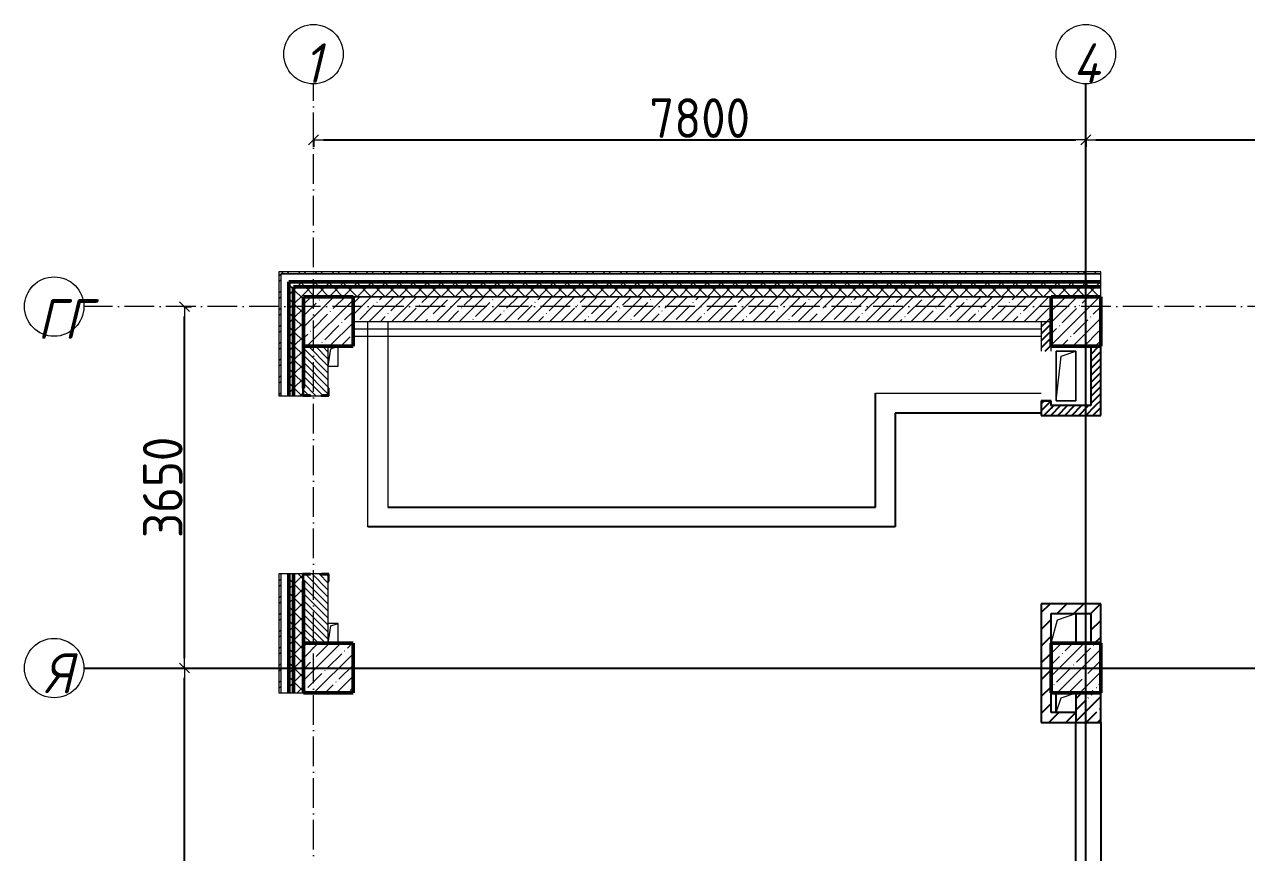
# Model space of a CAD drawing. Header units: millimetres. Extents: x -135211 to 49383, y -8033 to 228499.
# Drawn here: x -135211 to -122870, y 170050 to 178413 of the extents above; entities that cross this region are included whole.
import ezdxf

# ---------------------------------------------------------------- set-up
doc = ezdxf.new("R2010")
doc.units = ezdxf.units.MM
doc.linetypes.add('50_200_ШТРИХ_1Т_ш5_п1_п1_', pattern=[700, 500, -100, 0, -100])
for name, color, linetype, lineweight in [('A-____-____-DIMS', 7, 'Continuous', 9), ('A-DETL-____-OTLN-4', 7, 'Continuous', 18), ('A-FLOR-____-OTLN', 7, 'Continuous', 9), ('A-GENM-____-MCUT', 7, 'Continuous', 25), ('A-GENM-____-OTLN', 7, 'Continuous', 9), ('A-GENM-____-OTLN-1', 7, 'Continuous', 25), ('A-WALL-____-MCUT-1', 7, 'Continuous', 9), ('A-WALL-____-MCUT-2', 7, 'Continuous', 50), ('A-WALL-____-MCUT-3', 7, 'Continuous', 9), ('A-WALL-____-PATT-1', 7, 'Continuous', 9), ('A-WALL-FNSH-MCUT-1', 7, 'Continuous', 9), ('I-WALL-____-OTLN', 7, 'Continuous', 9), ('S-COLS-____-MCUT', 7, 'Continuous', 50), ('S-COLS-____-OTLN', 7, 'Continuous', 9), ('S-GRID-____-IDEN', 7, 'Continuous', 9), ('S-GRID-____-OTLN-1', 7, '50_200_ШТРИХ_1Т_ш5_п1_п1_', 9)]:
    doc.layers.add(name, color=color, linetype=linetype, lineweight=lineweight)
doc.styles.add('ISOCPEUR_I', font='isocpeui.ttf', dxfattribs={"width": 0.9, "height": 2.5})
doc.styles.add('СПДС', font='isocpeur.ttf', dxfattribs={"width": 0.9})
doc.dimstyles.new('Размера А3', dxfattribs={"dimtxt": 200, "dimasz": 100, "dimexe": 70, "dimexo": 100, "dimgap": 20, "dimtad": 1, "dimdec": 0, "dimrnd": 10, "dimzin": 0, "dimdsep": 46, "dimtxsty": 'СПДС', "dimblk": 'ARROWHEAD_6', "dimcen": 1, "dimclrd": 256, "dimclre": 256, "dimclrt": 256, "dimazin": 0, "dimtfac": 1, "dimtdec": 0, "dimtmove": 2, "dimatfit": 3, "dimfxl": 1, "dimtolj": 1, "dimtzin": 0, "dimarcsym": 0})
pattern_1 = [(45, (-129942.25, 127932.03), (-70.71068, 70.71068), []), (135, (-129942.25, 127932.03), (-70.71068, -70.71068), [])]
pattern_2 = [(45, (-129942.255, 127932.027), (-35.35534, 35.35534), [])]
pattern_3 = [(45, (-129942.25, 127932.03), (-114.04925, 114.04925), []), (45, (-129828.2, 127932.03), (-114.04925, 114.04925), [201.612, -40.322, 3.353, -36.97])]
pattern_4 = [(45, (-129942.25, 127932.03), (-84.8528, 84.8528), [])]
pattern_5 = [(45, (-129942.25, 127932.03), (-85.53659, 85.53659), []), (45, (-129885.23, 127932.03), (-85.53659, 85.53659), [])]

# ---------------------------------------------------------------- blocks, each defined once
blk = doc.blocks.new('BSC_Колонна _Прямоугольная - 500х500-V45-АР1_План отверстий 3 этажа в осях 1-64_А-ГГ')
at = {"layer": 'S-COLS-____-OTLN'}
h = blk.add_hatch(dxfattribs=at)
h.set_pattern_fill('FP_82', color=256, style=0, pattern_type=2)
h.set_pattern_definition([(45, (2200, -47481.04), (-114.04925, 114.04925), []), (45, (2314.05, -47481.04), (-114.04925, 114.04925), [201.613, -40.323, 3.353, -36.97])])
h.paths.add_polyline_path([(-250, -250), (250, -250), (250, 250), (-250, 250)], flags=0)
at = {"layer": 'S-COLS-____-MCUT'}
for p, q in [((250, 250), (-250, 250)), ((-250, 250), (-250, -250)), ((250, -250), (250, 250)), ((-250, -250), (250, -250))]:
    blk.add_line(p, q, dxfattribs=at)
blk = doc.blocks.new('BSC_Колонна _Прямоугольная - 500х500-V46-АР1_План отверстий 3 этажа в осях 1-64_А-ГГ')
at = {"layer": 'S-COLS-____-OTLN'}
h = blk.add_hatch(dxfattribs=at)
h.set_pattern_fill('FP_83', color=256, style=0, pattern_type=2)
h.set_pattern_definition([(45, (-5350, -47481.04), (-114.04925, 114.04925), []), (45, (-5235.95, -47481.04), (-114.04925, 114.04925), [201.613, -40.323, 3.353, -36.97])])
h.paths.add_polyline_path([(-250, -250), (250, -250), (250, 250), (-250, 250)], flags=0)
at = {"layer": 'S-COLS-____-MCUT'}
for p, q in [((250, 250), (-250, 250)), ((-250, 250), (-250, -250)), ((250, -250), (250, 250)), ((-250, -250), (250, -250))]:
    blk.add_line(p, q, dxfattribs=at)
blk = doc.blocks.new('BSC_Колонна _Прямоугольная - 500х500-V55-АР1_План отверстий 3 этажа в осях 1-64_А-ГГ')
at = {"layer": 'S-COLS-____-OTLN'}
h = blk.add_hatch(dxfattribs=at)
h.set_pattern_fill('FP_92', color=256, style=0, pattern_type=2)
h.set_pattern_definition([(45, (2200, -43981.04), (-114.04925, 114.04925), []), (45, (2314.05, -43981.04), (-114.04925, 114.04925), [201.613, -40.323, 3.353, -36.97])])
h.paths.add_polyline_path([(-250, -250), (250, -250), (250, 250), (-250, 250), (-250, -245)], flags=0)
at = {"layer": 'S-COLS-____-MCUT'}
for p, q in [((250, 250), (-250, 250)), ((-250, 250), (-250, -250)), ((250, -250), (250, 250)), ((-250, -250), (250, -250))]:
    blk.add_line(p, q, dxfattribs=at)
blk = doc.blocks.new('BSC_Колонна _Прямоугольная - 500х500-V56-АР1_План отверстий 3 этажа в осях 1-64_А-ГГ')
at = {"layer": 'S-COLS-____-OTLN'}
h = blk.add_hatch(dxfattribs=at)
h.set_pattern_fill('FP_93', color=256, style=0, pattern_type=2)
h.set_pattern_definition([(45, (-5350, -43981.04), (-114.04925, 114.04925), []), (45, (-5235.95, -43981.04), (-114.04925, 114.04925), [201.613, -40.323, 3.353, -36.97])])
h.paths.add_polyline_path([(-250, -250), (250, -250), (250, 250), (-250, 250)], flags=0)
at = {"layer": 'S-COLS-____-MCUT'}
for p, q in [((250, 250), (-250, 250)), ((-250, 250), (-250, -250)), ((250, -250), (250, 250)), ((-250, -250), (250, -250))]:
    blk.add_line(p, q, dxfattribs=at)
blk = doc.blocks.new('Фахверк_СКБ_Уголок - 250_2700-27497298-АР1_План отверстий 3 этажа в осях 1-64_А-ГГ')
at = {"layer": 'A-GENM-____-MCUT'}
for p, q in [((200, 181), (125, 181)), ((125, 181), (125, 106)), ((131, 106), (131, 175)), ((131, 175), (200, 175)), ((200, 175), (200, 181)), ((125, 106), (131, 106)), ((131, -6), (125, -6)), ((125, -6), (125, -81)), ((125, -81), (200, -81)), ((131, -75), (131, -6)), ((200, -75), (131, -75)), ((200, -81), (200, -75))]:
    blk.add_line(p, q, dxfattribs=at)
blk = doc.blocks.new('154_Фахверк_СКБ_Швеллер - Тип_100_3960_зеркало-29769493-АР1_План отверстий 3 этажа в осях 1-64_А-ГГ')
at = {"layer": 'A-GENM-____-MCUT'}
for p, q in [((175, 50), (125, 50)), ((125, 50), (125, -50)), ((128, 47), (175, 47)), ((128, -47), (128, 47)), ((175, 47), (175, 50)), ((125, -50), (175, -50)), ((175, -47), (128, -47)), ((175, -50), (175, -47))]:
    blk.add_line(p, q, dxfattribs=at)
blk = doc.blocks.new('AR_Отверстие прямоугольное _в плите_ - AR_Отверстие прямоугольное _в плите_-V172-АР1_План отверстий 3 этажа в осях 1-64_А-ГГ')
at = {"layer": 'A-GENM-____-OTLN'}
for p, q in [((100, 250), (-100, 250)), ((-100, 250), (-100, -250)), ((-50, 200), (100, 250)), ((100, -250), (100, 250)), ((-100, -250), (-50, 200)), ((-100, -250), (100, -250))]:
    blk.add_line(p, q, dxfattribs=at)
blk = doc.blocks.new('AR_Отверстие прямоугольное _в плите_ - AR_Отверстие прямоугольное _в плите_-V185-АР1_План отверстий 3 этажа в осях 1-64_А-ГГ')
at = {"layer": 'A-GENM-____-OTLN'}
for p, q in [((50, 100), (-50, 100)), ((-50, -100), (-25, 75)), ((-25, 75), (50, 100)), ((50, -100), (50, 100))]:
    blk.add_line(p, q, dxfattribs=at)
blk = doc.blocks.new('AR_Отверстие прямоугольное _в плите_ - AR_Отверстие прямоугольное _в плите_-V200-АР1_План отверстий 3 этажа в осях 1-64_А-ГГ')
at = {"layer": 'A-GENM-____-OTLN'}
for p, q in [((-100, 100), (-100, -100)), ((-100, -100), (-50, 50)), ((-50, 50), (100, 100))]:
    blk.add_line(p, q, dxfattribs=at)
blk = doc.blocks.new('AR_Отверстие прямоугольное _в плите_ - AR_Отверстие прямоугольное _в плите_-V203-АР1_План отверстий 3 этажа в осях 1-64_А-ГГ')
at = {"layer": 'A-GENM-____-OTLN'}
for p, q in [((-63, 88), (125, 150)), ((125, -150), (125, 150)), ((-125, -150), (-63, 88))]:
    blk.add_line(p, q, dxfattribs=at)
blk = doc.blocks.new('AR_Отверстие прямоугольное _в плите_ - AR_Отверстие прямоугольное _в плите_-V213-АР1_План отверстий 3 этажа в осях 1-64_А-ГГ')
at = {"layer": 'A-GENM-____-OTLN'}
for p, q in [((-50, -100), (-25, 75)), ((-25, 75), (50, 100)), ((50, -100), (50, 100)), ((-50, -100), (50, -100))]:
    blk.add_line(p, q, dxfattribs=at)
blk = doc.blocks.new('Ось сетки - Круг_Ø6_00__ISO-2_5_0_9K_-25732049-АР1_План отверстий 3 этажа в осях 1-64_А-ГГ')
at = {"layer": 'S-GRID-____-IDEN'}
blk.add_circle((0, 0), 3, dxfattribs=at)
blk = doc.blocks.new('ARROWHEAD_6')
at = {"color": 0, "linetype": 'Continuous'}
for p, q in [((0, 0), (-1, 0)), ((-0.5, -0.5), (0.5, 0.5))]:
    blk.add_line(p, q, dxfattribs=at)
blk = doc.blocks.new('*D1006')
at = {"layer": 'A-____-____-DIMS', "lineweight": -2, "transparency": 16777216}
for p, q in [((-133600, 171913), (-133524, 171913)), ((-133594, 166513), (-133594, 171813)), ((-133600, 166413), (-133524, 166413))]:
    blk.add_line(p, q, dxfattribs=at)
at = {"layer": 'Defpoints', "color": 0, "transparency": 16777216}
for p in [(-133700, 171913), (-133594, 171913), (-133700, 166413)]:
    blk.add_point(p, dxfattribs=at)
at = {"layer": 'A-____-____-DIMS', "lineweight": -2, "transparency": 16777216, "xscale": 100, "yscale": 100, "zscale": 100}
for p, rotation in [((-133594, 171913), 90), ((-133594, 166413), 270)]:
    blk.add_blockref('ARROWHEAD_6', p, dxfattribs=dict(at, rotation=rotation))
at = {"layer": 'A-____-____-DIMS', "transparency": 16777216, "insert": (-133814, 169163), "char_height": 400, "attachment_point": 5, "rotation": 90, "style": 'СПДС'}
blk.add_mtext('\\A1;5500', dxfattribs=at)
blk = doc.blocks.new('*D1007')
at = {"layer": 'A-____-____-DIMS', "lineweight": -2, "transparency": 16777216}
for p, q in [((-133600, 175563), (-133524, 175563)), ((-133594, 172013), (-133594, 175463)), ((-133600, 171913), (-133524, 171913))]:
    blk.add_line(p, q, dxfattribs=at)
at = {"layer": 'Defpoints', "color": 0, "transparency": 16777216}
for p in [(-133700, 175563), (-133594, 175563), (-133700, 171913)]:
    blk.add_point(p, dxfattribs=at)
at = {"layer": 'A-____-____-DIMS', "lineweight": -2, "transparency": 16777216, "xscale": 100, "yscale": 100, "zscale": 100}
for p, rotation in [((-133594, 175563), 90), ((-133594, 171913), 270)]:
    blk.add_blockref('ARROWHEAD_6', p, dxfattribs=dict(at, rotation=rotation))
at = {"layer": 'A-____-____-DIMS', "transparency": 16777216, "insert": (-133814, 173738), "char_height": 400, "attachment_point": 5, "rotation": 90, "style": 'СПДС'}
blk.add_mtext('\\A1;3650', dxfattribs=at)
blk = doc.blocks.new('*D1031')
at = {"layer": 'A-____-____-DIMS', "lineweight": -2, "transparency": 16777216}
for p, q in [((-132292, 177253), (-132292, 177177)), ((-132192, 177247), (-124592, 177247)), ((-124492, 177253), (-124492, 177177))]:
    blk.add_line(p, q, dxfattribs=at)
at = {"layer": 'Defpoints', "color": 0, "transparency": 16777216}
for p in [(-132292, 177353), (-124492, 177353), (-124492, 177247)]:
    blk.add_point(p, dxfattribs=at)
at = {"layer": 'A-____-____-DIMS', "lineweight": -2, "transparency": 16777216, "xscale": 100, "yscale": 100, "zscale": 100, "rotation": 180}
blk.add_blockref('ARROWHEAD_6', (-132292, 177247), dxfattribs=at)
at = {"layer": 'A-____-____-DIMS', "lineweight": -2, "transparency": 16777216, "xscale": 100, "yscale": 100, "zscale": 100}
blk.add_blockref('ARROWHEAD_6', (-124492, 177247), dxfattribs=at)
at = {"layer": 'A-____-____-DIMS', "transparency": 16777216, "insert": (-128392, 177467), "char_height": 400, "attachment_point": 5, "style": 'СПДС'}
blk.add_mtext('\\A1;7800', dxfattribs=at)
blk = doc.blocks.new('*D1032')
at = {"layer": 'A-____-____-DIMS', "lineweight": -2, "transparency": 16777216}
for p, q in [((-124492, 177253), (-124492, 177177)), ((-124392, 177247), (-120192, 177247)), ((-120092, 177253), (-120092, 177177))]:
    blk.add_line(p, q, dxfattribs=at)
at = {"layer": 'Defpoints', "color": 0, "transparency": 16777216}
for p in [(-124492, 177353), (-120092, 177353), (-120092, 177247)]:
    blk.add_point(p, dxfattribs=at)
at = {"layer": 'A-____-____-DIMS', "lineweight": -2, "transparency": 16777216, "xscale": 100, "yscale": 100, "zscale": 100, "rotation": 180}
blk.add_blockref('ARROWHEAD_6', (-124492, 177247), dxfattribs=at)
at = {"layer": 'A-____-____-DIMS', "lineweight": -2, "transparency": 16777216, "xscale": 100, "yscale": 100, "zscale": 100}
blk.add_blockref('ARROWHEAD_6', (-120092, 177247), dxfattribs=at)
at = {"layer": 'A-____-____-DIMS', "transparency": 16777216, "insert": (-122292, 177467), "char_height": 400, "attachment_point": 5, "style": 'СПДС'}
blk.add_mtext('\\A1;4400', dxfattribs=at)

msp = doc.modelspace()

# ---------------------------------------------------------------- hatches: boundary and pattern name
h = msp.add_hatch()
h.set_pattern_fill('FP_5', color=256, style=0, pattern_type=2)
h.set_pattern_definition(pattern_2)
h.paths.add_polyline_path([(-124942.3, 174463.1), (-124842.3, 174463.1), (-124842.3, 174563.1), (-124845.3, 174563.1), (-124845.3, 174610.1), (-124939.3, 174610.1), (-124939.3, 174563.1), (-124942.3, 174563.1)], flags=0)
h.paths.add_polyline_path([(-124907, 175113.1), (-124842.3, 175113.1), (-124842.3, 175413.1), (-124942.3, 175413.1), (-124942.3, 175113.1)], flags=0)
h = msp.add_hatch()
h.set_pattern_fill('FP_5', color=256, style=0, pattern_type=2)
h.set_pattern_definition(pattern_2)
h.paths.add_polyline_path([(-124342.3, 174563.1), (-124342.3, 175163.1), (-124442.3, 175163.1), (-124442.3, 174563.1)], flags=0)
h = msp.add_hatch()
h.set_pattern_fill('FP_5', color=256, style=0, pattern_type=2)
h.set_pattern_definition(pattern_2)
h.paths.add_polyline_path([(-124842.3, 174463.1), (-124342.3, 174463.1), (-124342.3, 174563.1), (-124842.3, 174563.1)], flags=0)
h = msp.add_hatch()
h.set_pattern_fill('FP_4', color=256, style=0, pattern_type=2)
h.set_pattern_definition(pattern_4)
h.paths.add_polyline_path([(-124942.3, 171463.1), (-124842.3, 171463.1), (-124842.3, 172563.1), (-124942.3, 172563.1), (-124942.3, 171663.1)], flags=0)
h = msp.add_hatch()
h.set_pattern_fill('FP_4', color=256, style=0, pattern_type=2)
h.set_pattern_definition(pattern_4)
h.paths.add_polyline_path([(-124442.3, 172463.1), (-124442.3, 172563.1), (-124842.3, 172563.1), (-124842.3, 172463.1)], flags=0)
h = msp.add_hatch()
h.set_pattern_fill('FP_4', color=256, style=0, pattern_type=2)
h.set_pattern_definition(pattern_4)
h.paths.add_polyline_path([(-124342.3, 172163.1), (-124342.3, 172563.1), (-124442.3, 172563.1), (-124442.3, 172163.1)], flags=0)
h = msp.add_hatch()
h.set_pattern_fill('FP_38', color=256, style=0, pattern_type=2)
h.set_pattern_definition(pattern_3)
h.paths.add_polyline_path([(-124592.3, 166663.1), (-124342.3, 166663.1), (-124342.3, 169513.1), (-124592.3, 169513.1)], flags=0)
h.paths.add_polyline_path([(-124342.3, 171363.1), (-124342.3, 171663.1), (-124592.3, 171663.1), (-124592.3, 171363.1)], flags=0)
h = msp.add_hatch()
h.set_pattern_fill('FP_4', color=256, style=0, pattern_type=2)
h.set_pattern_definition(pattern_4)
h.paths.add_polyline_path([(-124592.3, 171363.1), (-124592.3, 171463.1), (-124942.3, 171463.1), (-124942.3, 171363.1)], flags=0)
at = {"layer": 'A-WALL-____-PATT-1'}
h = msp.add_hatch(dxfattribs=at)
h.set_pattern_fill('FP_3', color=256, style=0, pattern_type=2)
h.set_pattern_definition(pattern_5)
h.paths.add_polyline_path([(-132622.3, 159993.1), (-132622.3, 161013.1), (-132642.3, 161013.1), (-132642.3, 159993.1)], flags=0)
h.paths.add_polyline_path([(-132642.3, 162813.1), (-132622.3, 162813.1), (-132622.3, 163938.1), (-132642.3, 163938.1), (-132642.3, 163067.3)], flags=0)
h.paths.add_polyline_path([(-132622.3, 165738.1), (-132622.3, 166863.1), (-132642.3, 166863.1), (-132642.3, 165738.1)], flags=0)
h.paths.add_polyline_path([(-132622.3, 168663.1), (-132622.3, 169863.1), (-132642.3, 169863.1), (-132642.3, 168663.1)], flags=0)
h.paths.add_polyline_path([(-132622.3, 171663.1), (-132622.3, 172863.1), (-132642.3, 172863.1), (-132642.3, 171663.1)], flags=0)
h.paths.add_polyline_path([(-132622.3, 174663.1), (-132622.3, 175913.1), (-132642.3, 175913.1), (-132642.3, 174663.1)], flags=0)
h = msp.add_hatch(dxfattribs=at)
h.set_pattern_fill('FP_3', color=256, style=0, pattern_type=2)
h.set_pattern_definition(pattern_5)
h.paths.add_polyline_path([(-106162.3, 175893.1), (-106162.3, 175913.1), (-114342.3, 175913.1), (-114342.3, 175893.1), (-108746.4, 175893.1)], flags=0)
h.paths.add_polyline_path([(-115342.3, 175893.1), (-115342.3, 175913.1), (-116542.3, 175913.1), (-116542.3, 175893.1), (-115816.2, 175893.1)], flags=0)
h.paths.add_polyline_path([(-118342.3, 175893.1), (-118342.3, 175913.1), (-122542.3, 175913.1), (-122542.3, 175893.1), (-119351.1, 175893.1)], flags=0)
h.paths.add_polyline_path([(-124342.3, 175893.1), (-124342.3, 175913.1), (-132622.3, 175913.1), (-132622.3, 175893.1), (-124653.5, 175893.1)], flags=0)
h = msp.add_hatch(dxfattribs=at)
h.set_pattern_fill('FP_1', color=256, style=0, pattern_type=2)
h.set_pattern_definition(pattern_1)
h.paths.add_polyline_path([(-132492.3, 160163.1), (-132492.3, 161013.1), (-132542.3, 161013.1), (-132542.3, 160163.1)], flags=0)
h.paths.add_polyline_path([(-132542.3, 162813.1), (-132492.3, 162813.1), (-132492.3, 163938.1), (-132542.3, 163938.1), (-132542.3, 163067.3)], flags=0)
h.paths.add_polyline_path([(-132492.3, 165738.1), (-132492.3, 166863.1), (-132542.3, 166863.1), (-132542.3, 165738.1)], flags=0)
h.paths.add_polyline_path([(-132542.3, 168663.1), (-132492.3, 168663.1), (-132492.3, 169863.1), (-132542.3, 169863.1)], flags=0)
h.paths.add_polyline_path([(-132492.3, 171663.1), (-132492.3, 172863.1), (-132542.3, 172863.1), (-132542.3, 171663.1)], flags=0)
h.paths.add_polyline_path([(-132492.3, 174663.1), (-132492.3, 175813.1), (-132542.3, 175813.1), (-132542.3, 174663.1)], flags=0)
h = msp.add_hatch(dxfattribs=at)
h.set_pattern_fill('FP_1', color=256, style=0, pattern_type=2)
h.set_pattern_definition(pattern_1)
h.paths.add_polyline_path([(-106162.3, 175763.1), (-106162.3, 175813.1), (-114342.3, 175813.1), (-114342.3, 175763.1), (-108746.4, 175763.1)], flags=0)
h.paths.add_polyline_path([(-115342.3, 175763.1), (-115342.3, 175813.1), (-116542.3, 175813.1), (-116542.3, 175763.1), (-115816.2, 175763.1)], flags=0)
h.paths.add_polyline_path([(-118342.3, 175763.1), (-118342.3, 175813.1), (-122542.3, 175813.1), (-122542.3, 175763.1), (-119351.1, 175763.1)], flags=0)
h.paths.add_polyline_path([(-124653.5, 175763.1), (-124342.3, 175763.1), (-124342.3, 175813.1), (-132492.3, 175813.1), (-132492.3, 175763.1), (-126421, 175763.1)], flags=0)
h = msp.add_hatch(dxfattribs=at)
h.set_pattern_fill('FP_1', color=256, style=0, pattern_type=2)
h.set_pattern_definition(pattern_1)
h.paths.add_polyline_path([(-132392.3, 160163.1), (-132392.3, 160938.1), (-132398.3, 160938.1), (-132398.3, 161013.1), (-132492.3, 161013.1), (-132492.3, 160163.1)], flags=0)
h.paths.add_polyline_path([(-132492.3, 162813.1), (-132398.3, 162813.1), (-132398.3, 162888.1), (-132392.3, 162888.1), (-132392.3, 163863.1), (-132398.3, 163863.1), (-132398.3, 163938.1), (-132492.3, 163938.1), (-132492.3, 163067.3)], flags=0)
h.paths.add_polyline_path([(-132492.3, 165738.1), (-132398.3, 165738.1), (-132398.3, 165813.1), (-132392.3, 165813.1), (-132392.3, 166788.1), (-132398.3, 166788.1), (-132398.3, 166863.1), (-132492.3, 166863.1), (-132492.3, 165744.1)], flags=0)
h.paths.add_polyline_path([(-132492.3, 168663.1), (-132398.3, 168663.1), (-132398.3, 168738.1), (-132392.3, 168738.1), (-132392.3, 169788.1), (-132398.3, 169788.1), (-132398.3, 169863.1), (-132492.3, 169863.1), (-132492.3, 168669.1)], flags=0)
h.paths.add_polyline_path([(-132492.3, 171663.1), (-132392.3, 171663.1), (-132392.3, 172788.1), (-132398.3, 172788.1), (-132398.3, 172863.1), (-132492.3, 172863.1), (-132492.3, 171667.6)], flags=0)
h.paths.add_polyline_path([(-132492.3, 174663.1), (-132398.3, 174663.1), (-132398.3, 174738.1), (-132392.3, 174738.1), (-132392.3, 175763.1), (-132492.3, 175763.1), (-132492.3, 175107.7)], flags=0)
h = msp.add_hatch(dxfattribs=at)
h.set_pattern_fill('FP_1', color=256, style=0, pattern_type=2)
h.set_pattern_definition(pattern_1)
h.paths.add_polyline_path([(-106242.3, 175663.1), (-106162.3, 175663.1), (-106162.3, 175763.1), (-114342.3, 175763.1), (-114342.3, 175663.1), (-106292.3, 175663.1)], flags=0)
h.paths.add_polyline_path([(-115342.3, 175663.1), (-115342.3, 175763.1), (-116542.3, 175763.1), (-116542.3, 175669.1), (-116467.3, 175669.1), (-116467.3, 175663.1), (-115816.2, 175663.1)], flags=0)
h.paths.add_polyline_path([(-118417.3, 175663.1), (-118417.3, 175669.1), (-118342.3, 175669.1), (-118342.3, 175763.1), (-122542.3, 175763.1), (-122542.3, 175669.1), (-122467.3, 175669.1), (-122467.3, 175663.1), (-119351.1, 175663.1)], flags=0)
h.paths.add_polyline_path([(-124342.3, 175663.1), (-124342.3, 175763.1), (-132392.3, 175763.1), (-132392.3, 175663.1), (-124653.5, 175663.1)], flags=0)
h = msp.add_hatch(dxfattribs=at)
h.set_pattern_fill('FP_38', color=256, style=0, pattern_type=2)
h.set_pattern_definition(pattern_3)
h.paths.add_polyline_path([(-124842.3, 175413.1), (-124842.3, 175663.1), (-131892.3, 175663.1), (-131892.3, 175413.1), (-126421, 175413.1)], flags=0)
h = msp.add_hatch(dxfattribs=at)
h.set_pattern_fill('FP_6', color=256, style=0, pattern_type=2)
h.set_pattern_definition([(135, (-129942.255, 127932.027), (-35.35534, -35.35534), [])])
h.paths.add_polyline_path([(-132142.3, 172163.1), (-132142.3, 172857.1), (-132211.3, 172857.1), (-132211.3, 172863.1), (-132323.3, 172863.1), (-132323.3, 172857.1), (-132392.3, 172857.1), (-132392.3, 172163.1)], flags=0)
h.paths.add_polyline_path([(-132211.3, 174663.1), (-132211.3, 174669.1), (-132142.3, 174669.1), (-132142.3, 175163.1), (-132392.3, 175163.1), (-132392.3, 174669.1), (-132323.3, 174669.1), (-132323.3, 174663.1)], flags=0)

# ---------------------------------------------------------------- linework, layer by layer
at = {"color": 251, "ltscale": 0.6, "true_color": 0x636466}
for p, q in [((-124492.3, 123449.4), (-124492.3, 177813)), ((-134611, 171913.1), (-103234.5, 171913.1))]:
    msp.add_line(p, q, dxfattribs=at)
for p, q in [((-124442.3, 175163.1), (-124442.3, 174563.1)), ((-124342.3, 174463.1), (-124342.3, 175163.1)), ((-126617.3, 173538.1), (-126617.3, 174688.1)), ((-124942.3, 174563.1), (-124942.3, 174463.1)), ((-124442.3, 174563.1), (-124842.3, 174563.1)), ((-124942.3, 174488.1), (-126417.3, 174488.1)), ((-126417.3, 174488.1), (-126417.3, 173338.1)), ((-124942.3, 174463.1), (-124342.3, 174463.1)), ((-131542.3, 173538.1), (-126617.3, 173538.1)), ((-126417.3, 173338.1), (-131742.3, 173338.1)), ((-124942.3, 172563.1), (-124942.3, 171363.1)), ((-124342.3, 172563.1), (-124942.3, 172563.1)), ((-124342.3, 172163.1), (-124342.3, 172563.1)), ((-124842.3, 172163.1), (-124842.3, 172463.1)), ((-124842.3, 172463.1), (-124442.3, 172463.1)), ((-124592.3, 172463.1), (-124592.3, 172163.1)), ((-124442.3, 172463.1), (-124442.3, 172163.1)), ((-124842.3, 171463.1), (-124842.3, 171663.1)), ((-124792.3, 171463.1), (-124792.3, 171663.1)), ((-124592.3, 171663.1), (-124592.3, 171363.1)), ((-124342.3, 171363.1), (-124342.3, 171663.1)), ((-124592.3, 171463.1), (-124842.3, 171463.1)), ((-124942.3, 171363.1), (-124592.3, 171363.1)), ((-124592.3, 171363.1), (-124342.3, 171363.1)), ((-124592.3, 169513.1), (-124592.3, 171363.1)), ((-124342.3, 171363.1), (-124342.3, 169513.1))]:
    msp.add_line(p, q)
at = {"layer": 'A-DETL-____-OTLN-4'}
for p, q in [((-131892.3, 175338.1), (-124942.3, 175338.1)), ((-131892.3, 175263.1), (-124942.3, 175263.1))]:
    msp.add_line(p, q, dxfattribs=at)
at = {"layer": 'A-FLOR-____-OTLN'}
for p, q in [((-124792.3, 175113.1), (-124592.3, 175113.1)), ((-124792.3, 174613.1), (-124792.3, 175113.1)), ((-124592.3, 175113.1), (-124592.3, 174613.1)), ((-124592.3, 174613.1), (-124792.3, 174613.1))]:
    msp.add_line(p, q, dxfattribs=at)
at = {"layer": 'A-WALL-____-MCUT-1'}
for p, q in [((-124842.3, 175663.1), (-131892.3, 175663.1)), ((-131892.3, 175413.1), (-124842.3, 175413.1))]:
    msp.add_line(p, q, dxfattribs=at)
at = {"layer": 'A-WALL-____-MCUT-2'}
for p, q in [((-132542.3, 174663.1), (-132542.3, 175813.1)), ((-124342.3, 175813.1), (-132542.3, 175813.1)), ((-132492.3, 175763.1), (-124342.3, 175763.1)), ((-132492.3, 174663.1), (-132492.3, 175763.1)), ((-132392.3, 175163.1), (-132392.3, 174738.1)), ((-132542.3, 171663.1), (-132542.3, 172863.1)), ((-132492.3, 171663.1), (-132492.3, 172863.1)), ((-132392.3, 172788.1), (-132392.3, 172163.1))]:
    msp.add_line(p, q, dxfattribs=at)
at = {"layer": 'A-WALL-____-MCUT-3'}
for p, q in [((-124342.3, 175893.1), (-132622.3, 175893.1)), ((-132622.3, 175893.1), (-132622.3, 174663.1)), ((-124342.3, 175663.1), (-124342.3, 175893.1)), ((-131892.3, 175663.1), (-124842.3, 175663.1)), ((-132142.3, 174738.1), (-132142.3, 175163.1)), ((-132622.3, 174663.1), (-132398.3, 174663.1)), ((-132323.3, 174663.1), (-132211.3, 174663.1)), ((-132398.3, 172863.1), (-132622.3, 172863.1)), ((-132622.3, 172863.1), (-132622.3, 171663.1)), ((-132211.3, 172863.1), (-132323.3, 172863.1)), ((-132142.3, 172163.1), (-132142.3, 172788.1)), ((-132622.3, 171663.1), (-132392.3, 171663.1))]:
    msp.add_line(p, q, dxfattribs=at)
at = {"layer": 'A-WALL-FNSH-MCUT-1'}
for p, q in [((-132642.3, 175913.1), (-132642.3, 174663.1)), ((-124342.3, 175913.1), (-132642.3, 175913.1)), ((-132622.3, 175893.1), (-124342.3, 175893.1)), ((-124342.3, 175893.1), (-124342.3, 175913.1)), ((-124942.3, 175413.1), (-124942.3, 175113.1)), ((-124842.3, 175113.1), (-124842.3, 175163.1)), ((-132642.3, 174663.1), (-132622.3, 174663.1)), ((-132642.3, 172863.1), (-132642.3, 171663.1)), ((-132622.3, 172863.1), (-132642.3, 172863.1)), ((-132642.3, 171663.1), (-132622.3, 171663.1))]:
    msp.add_line(p, q, dxfattribs=at)
at = {"layer": 'I-WALL-____-OTLN'}
for p, q in [((-131742.3, 173338.1), (-131742.3, 175413.1)), ((-131542.3, 175413.1), (-131542.3, 173538.1)), ((-126617.3, 174688.1), (-124942.3, 174688.1))]:
    msp.add_line(p, q, dxfattribs=at)
at = {"layer": 'S-GRID-____-OTLN-1', "color": 251, "ltscale": 0.6, "true_color": 0x636466}
for p, q in [((-132292.3, 123449.4), (-132292.3, 177813)), ((-103234.5, 175563.1), (-134611, 175563.1))]:
    msp.add_line(p, q, dxfattribs=at)

# ---------------------------------------------------------------- block references
at = {"rotation": 269.9999999999998}
msp.add_blockref('154_Фахверк_СКБ_Швеллер - Тип_100_3960_зеркало-29769493-АР1_План отверстий 3 этажа в осях 1-64_А-ГГ', (-124892.3, 174738.1), dxfattribs=at)
for name, p in [('AR_Отверстие прямоугольное _в плите_ - AR_Отверстие прямоугольное _в плите_-V203-АР1_План отверстий 3 этажа в осях 1-64_А-ГГ', (-124717.3, 172313.1)), ('BSC_Колонна _Прямоугольная - 500х500-V56-АР1_План отверстий 3 этажа в осях 1-64_А-ГГ', (-124592.3, 171913.1)), ('AR_Отверстие прямоугольное _в плите_ - AR_Отверстие прямоугольное _в плите_-V200-АР1_План отверстий 3 этажа в осях 1-64_А-ГГ', (-124692.3, 171563.1))]:
    msp.add_blockref(name, p)
at = {"layer": 'A-GENM-____-OTLN'}
for name, p in [('AR_Отверстие прямоугольное _в плите_ - AR_Отверстие прямоугольное _в плите_-V213-АР1_План отверстий 3 этажа в осях 1-64_А-ГГ', (-132092.3, 175063.1)), ('AR_Отверстие прямоугольное _в плите_ - AR_Отверстие прямоугольное _в плите_-V172-АР1_План отверстий 3 этажа в осях 1-64_А-ГГ', (-124692.3, 174863.1)), ('AR_Отверстие прямоугольное _в плите_ - AR_Отверстие прямоугольное _в плите_-V185-АР1_План отверстий 3 этажа в осях 1-64_А-ГГ', (-132092.3, 172263.1))]:
    msp.add_blockref(name, p, dxfattribs=at)
at = {"layer": 'A-GENM-____-OTLN-1'}
for p, rotation in [((-132217.3, 174538.1), 89.99999999999991), ((-132317.3, 172988.1), 269.9999999999999)]:
    msp.add_blockref('Фахверк_СКБ_Уголок - 250_2700-27497298-АР1_План отверстий 3 этажа в осях 1-64_А-ГГ', p, dxfattribs=dict(at, rotation=rotation))
at = {"layer": 'S-COLS-____-OTLN'}
for name, p in [('BSC_Колонна _Прямоугольная - 500х500-V45-АР1_План отверстий 3 этажа в осях 1-64_А-ГГ', (-132142.3, 175413.1)), ('BSC_Колонна _Прямоугольная - 500х500-V46-АР1_План отверстий 3 этажа в осях 1-64_А-ГГ', (-124592.3, 175413.1)), ('BSC_Колонна _Прямоугольная - 500х500-V55-АР1_План отверстий 3 этажа в осях 1-64_А-ГГ', (-132142.3, 171913.1))]:
    msp.add_blockref(name, p, dxfattribs=at)
at = {"layer": 'S-GRID-____-IDEN', "xscale": 99.99999999999993, "yscale": 99.99999999999993, "zscale": 99.99999999999993}
for p in [(-132292.3, 178113), (-124492.3, 178113)]:
    msp.add_blockref('Ось сетки - Круг_Ø6_00__ISO-2_5_0_9K_-25732049-АР1_План отверстий 3 этажа в осях 1-64_А-ГГ', p, dxfattribs=at)
for p, rotation in [((-134911, 175563.1), 89.9999999999998), ((-134911, 171913.1), 269.9999999999995)]:
    msp.add_blockref('Ось сетки - Круг_Ø6_00__ISO-2_5_0_9K_-25732049-АР1_План отверстий 3 этажа в осях 1-64_А-ГГ', p, dxfattribs=dict(at, rotation=rotation))

# ---------------------------------------------------------------- texts
at = {"layer": 'S-GRID-____-IDEN', "char_height": 400, "attachment_point": 1, "style": 'ISOCPEUR_I'}
for s, insert, width in [('\\fISOCPEUR|b0|i1|c204|p34|;\\W.9;1', (-132390.1, 178221.8), 144.304), ('\\fISOCPEUR|b0|i1|c204|p34|;\\W.9;4', (-124622.9, 178221.8), 223.671), ('ГГ', (-135078.1, 175639.1), 404.05), ('\\fISOCPEUR|b0|i1|c204|p34|;\\W.9;Я', (-135009, 172059.7), 223.671)]:
    msp.add_mtext(s, dxfattribs=dict(at, insert=insert, width=width))

# ---------------------------------------------------------------- dimensions: what is measured, and where the dimension line sits
at = {"layer": 'A-____-____-DIMS'}
for base, p1, p2, picture, middle in [((-124492.3, 177246.8), (-132292.3, 177352.9), (-124492.3, 177352.9), '*D1031', (-128392.3, 177466.8)), ((-120092.3, 177246.8), (-124492.3, 177352.9), (-120092.3, 177352.9), '*D1032', (-122292.3, 177466.8))]:
    dim = msp.add_linear_dim(base=base, p1=p1, p2=p2, dimstyle='Размера А3', override={"dimtxt": 400}, dxfattribs=at)
    dim.commit()
    dim.dimension.update_dxf_attribs({"geometry": picture, "text_midpoint": middle})
for base, p1, p2, picture, middle in [((-133593.7, 175563.1), (-133699.7, 171913.1), (-133699.7, 175563.1), '*D1007', (-133813.7, 173738.1)), ((-133593.7, 171913.1), (-133699.7, 166413.1), (-133699.7, 171913.1), '*D1006', (-133813.7, 169163.1))]:
    dim = msp.add_linear_dim(base=base, p1=p1, p2=p2, angle=90, dimstyle='Размера А3', override={"dimtxt": 400}, dxfattribs=at)
    dim.commit()
    dim.dimension.update_dxf_attribs({"geometry": picture, "text_midpoint": middle})

doc.saveas('drawing.dxf')
